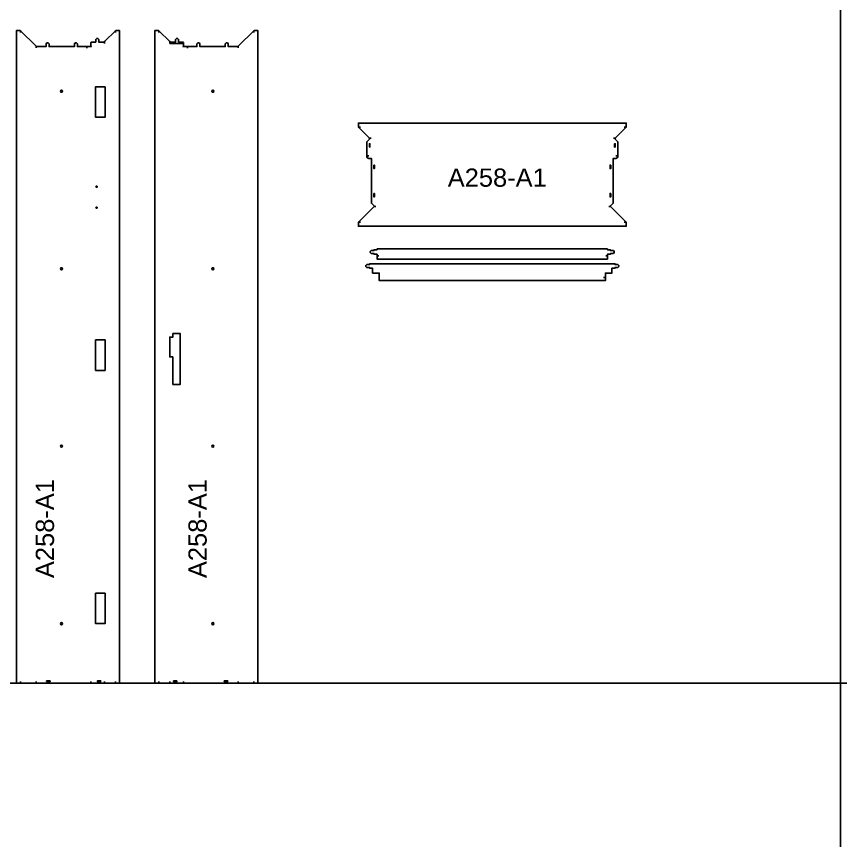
# Model space of a CAD drawing. Header units: inches. Extents: x 5699 to 12603, y -5236 to 4210.
# Drawn here: x 5789 to 8553, y -513 to 2250 of the extents above; entities that cross this region are included whole.
import ezdxf

# ---------------------------------------------------------------- set-up
doc = ezdxf.new("R2010")
doc.units = ezdxf.units.IN
doc.header["$MEASUREMENT"] = 0
doc.linetypes.add('CENTERX2', pattern=[20.32, 12.7, -2.54, 2.54, -2.54])
doc.styles.get("Standard").update_dxf_attribs({"font": 'arial.ttf'})

# ---------------------------------------------------------------- blocks, each defined once
blk = doc.blocks.new('*U28')
at = {"color": 0}
blk.add_circle((0, 0), 3.5, dxfattribs=at)
blk = doc.blocks.new('*U29')
at = {"color": 0, "linetype": 'ByBlock', "lineweight": -2, "transparency": 16777216, "rotation": 270}
for p in [(1090, 1999.1), (1090, 1404.1), (1090, 809.1), (1090, 214.1)]:
    blk.add_blockref('*U28', p, dxfattribs=at)
blk = doc.blocks.new('*U30')
at = {"color": 0}
blk.add_circle((0, 0), 3.5, dxfattribs=at)
blk = doc.blocks.new('*U31')
at = {"color": 0, "linetype": 'ByBlock', "lineweight": -2, "transparency": 16777216, "rotation": 270}
for p in [(1090, 1999.1), (1090, 1404.1), (1090, 809.1), (1090, 214.1)]:
    blk.add_blockref('*U30', p, dxfattribs=at)

msp = doc.modelspace()

# ---------------------------------------------------------------- linework, layer by layer
for p, q in [((8552.51, -5236.431), (8552.51, 4210.154)), ((6303.229, 2159.6), (6348.229, 2159.6))]:
    msp.add_line(p, q)
at = {"color": 1, "linetype": 'CENTERX2'}
for p, q in [((5802.393, 2201.85), (5802.393, 2195.85)), ((6121.062, 2201.85), (6121.062, 2195.85)), ((6266.096, 2201.85), (6266.096, 2195.85)), ((6584.764, 2201.85), (6584.764, 2195.85)), ((6083.928, 2165.6), (6083.928, 2159.6)), ((6303.229, 2165.6), (6303.229, 2159.6)), ((5854.527, 2150.6), (5854.527, 2144.6)), ((6024.661, 2149.1), (6024.661, 2143.1)), ((6038.294, 2149.1), (6038.294, 2147.1)), ((6348.863, 2149.1), (6348.863, 2147.1)), ((6362.497, 2149.1), (6362.497, 2143.1)), ((6532.631, 2150.6), (6532.631, 2144.6)), ((7004.392, 1446.88), (6998.392, 1446.88)), ((7764.892, 1446.88), (7770.892, 1446.88)), ((7757.892, 1374.974), (7763.892, 1374.974)), ((5802.393, 20.1), (5802.393, 14.1)), ((5854.527, 20.1), (5854.527, 14.1)), ((6024.661, 14.1), (6024.661, 16.1)), ((6038.294, 14.1), (6038.294, 20.1)), ((6083.928, 14.1), (6083.928, 20.1)), ((6121.062, 14.1), (6121.062, 20.1)), ((6266.096, 14.1), (6266.096, 20.1)), ((6303.229, 14.1), (6303.229, 20.1)), ((6348.863, 14.1), (6348.863, 20.1)), ((6362.497, 14.1), (6362.497, 16.1)), ((6532.631, 20.1), (6532.631, 14.1)), ((6584.764, 20.1), (6584.764, 14.1))]:
    msp.add_line(p, q, dxfattribs=at)
at = {"color": 1}
for p, q in [((6936.392, 1878.715), (6942.392, 1878.715)), ((7832.892, 1878.715), (7826.892, 1878.715)), ((6972.642, 1841.582), (6978.642, 1841.582)), ((7796.642, 1841.582), (7790.642, 1841.582)), ((6964.142, 1795.948), (6966.142, 1795.948)), ((6964.142, 1782.314), (6970.142, 1782.314)), ((7805.142, 1782.314), (7799.142, 1782.314)), ((7805.142, 1795.948), (7803.142, 1795.948)), ((6987.642, 1612.18), (6993.642, 1612.18)), ((7781.642, 1612.18), (7775.642, 1612.18)), ((6936.392, 1560.047), (6942.392, 1560.047)), ((7832.892, 1560.047), (7826.892, 1560.047))]:
    msp.add_line(p, q, dxfattribs=at)
msp.add_xline((6598.331, 14.1), (1, 0))
at = {"color": 1, "linetype": 'Continuous', "lineweight": 25}
for points in [[(6134.629, 14.1), (5788.826, 14.1), (5788.826, 2202.6), (5800.826, 2202.6), (5803.96, 2201.1), (5852.96, 2152.1), (5856.094, 2149.1), (5888.094, 2149.1), (5888.094, 2158.1), (5891.094, 2161.1), (5895.094, 2161.1), (5898.094, 2158.1), (5898.094, 2149.1), (5983.094, 2149.1), (5983.094, 2158.1), (5986.094, 2161.1), (5990.094, 2161.1), (5993.094, 2158.1), (5993.094, 2149.1), (6039.861, 2149.1), (6039.861, 2149.3), (6038.561, 2149.3), (6038.561, 2162.6), (6039.861, 2164.1), (6054.861, 2164.1), (6054.861, 2173.1), (6057.861, 2176.1), (6061.861, 2176.1), (6064.861, 2173.1), (6064.861, 2164.1), (6082.361, 2164.1), (6085.495, 2167.1), (6119.495, 2201.1), (6122.629, 2202.6), (6134.629, 2202.6)], [(6252.529, 14.1), (6598.331, 14.1), (6598.331, 2202.6), (6586.331, 2202.6), (6583.198, 2201.1), (6534.198, 2152.1), (6531.064, 2149.1), (6499.064, 2149.1), (6499.064, 2158.1), (6496.064, 2161.1), (6492.064, 2161.1), (6489.064, 2158.1), (6489.064, 2149.1), (6404.064, 2149.1), (6404.064, 2158.1), (6401.064, 2161.1), (6397.064, 2161.1), (6394.064, 2158.1), (6394.064, 2149.1), (6347.296, 2149.1), (6347.296, 2149.3), (6348.596, 2149.3), (6348.596, 2162.6), (6347.296, 2164.1), (6332.296, 2164.1), (6332.296, 2173.1), (6329.296, 2176.1), (6325.296, 2176.1), (6322.296, 2173.1), (6322.296, 2164.1), (6304.796, 2164.1), (6301.663, 2167.1), (6267.663, 2201.1), (6264.529, 2202.6), (6252.529, 2202.6)], [(6972.442, 1811.765), (6974.342, 1811.765), (6974.342, 1823.265), (6972.442, 1823.265)], [(7796.842, 1811.765), (7794.942, 1811.765), (7794.942, 1823.265), (7796.842, 1823.265)], [(6987.442, 1751.497), (6989.342, 1751.497), (6989.342, 1739.997), (6987.442, 1739.997)], [(7781.842, 1751.497), (7779.942, 1751.497), (7779.942, 1739.997), (7781.842, 1739.997)], [(6987.442, 1656.497), (6989.342, 1656.497), (6989.342, 1644.997), (6987.442, 1644.997)], [(7781.842, 1656.497), (7779.942, 1656.497), (7779.942, 1644.997), (7781.842, 1644.997)], [(7790.892, 1464.947), (7780.892, 1464.947), (7780.892, 1467.447), (7770.892, 1467.447), (7770.892, 1470.447), (6998.392, 1470.447), (6998.392, 1467.447), (6988.392, 1467.447), (6988.392, 1464.947), (6978.392, 1464.947), (6975.392, 1461.947), (6975.392, 1457.947), (6978.392, 1454.947), (6988.392, 1454.947), (6988.392, 1452.447), (6998.392, 1452.447), (6998.392, 1436.313), (7770.892, 1436.313), (7770.892, 1452.447), (7780.892, 1452.447), (7780.892, 1454.947), (7790.892, 1454.947), (7793.892, 1457.947), (7793.892, 1461.947)], [(7805.892, 1408.041), (7795.892, 1408.041), (7795.892, 1405.541), (7785.892, 1405.541), (7785.892, 1389.541), (7763.892, 1389.541), (7763.892, 1364.407), (7005.392, 1364.407), (7005.392, 1389.541), (6983.392, 1389.541), (6983.392, 1405.541), (6973.392, 1405.541), (6973.392, 1408.041), (6963.392, 1408.041), (6960.392, 1411.041), (6960.392, 1415.041), (6963.392, 1418.041), (6973.392, 1418.041), (6973.392, 1420.541), (7795.892, 1420.541), (7795.892, 1418.041), (7805.892, 1418.041), (7808.892, 1415.041), (7808.892, 1411.041)], [(5889.844, 19.9), (5901.344, 19.9), (5901.344, 21.8), (5889.844, 21.8)], [(6071.611, 19.9), (6060.111, 19.9), (6060.111, 21.8), (6071.611, 21.8)], [(6327.046, 21.8), (6315.546, 21.8), (6315.546, 19.9), (6327.046, 19.9)], [(6497.314, 19.9), (6485.814, 19.9), (6485.814, 21.8), (6497.314, 21.8)]]:
    msp.add_lwpolyline(points, close=True, dxfattribs=at)
at = {"color": 1}
for points in [[(6085.745, 2014.1), (6054.245, 2014.1), (6054.245, 1912.1), (6085.745, 1912.1)], [(6085.745, 1165.1), (6054.245, 1165.1), (6054.245, 1063.1), (6085.745, 1063.1)], [(6313.613, 1108.35), (6313.613, 1016.35), (6338.113, 1016.35), (6338.113, 1186.85), (6313.613, 1186.85), (6313.613, 1174.85), (6302.629, 1174.85), (6302.629, 1108.35)], [(6085.728, 316.1), (6054.228, 316.1), (6054.228, 214.1), (6085.728, 214.1)]]:
    msp.add_lwpolyline(points, close=True, dxfattribs=at)
at = {"color": 1, "linetype": 'Continuous', "lineweight": 25}
msp.add_lwpolyline([(6937.142, 1877.148), (6935.642, 1880.282), (6935.642, 1892.282), (7833.642, 1892.282), (7833.642, 1880.282), (7832.142, 1877.148), (7798.142, 1843.148), (7795.142, 1840.015), (7805.142, 1830.015), (7805.142, 1779.747, -0.41421356), (7799.142, 1773.747), (7790.142, 1773.747), (7790.142, 1623.747), (7780.142, 1613.747), (7783.142, 1610.613), (7832.142, 1561.613), (7833.642, 1558.48), (7833.642, 1546.48), (6935.642, 1546.48), (6935.642, 1558.48), (6937.142, 1561.613), (6986.142, 1610.613), (6989.142, 1613.747), (6979.142, 1623.747), (6979.142, 1773.747), (6970.142, 1773.747, -0.41421356), (6964.142, 1779.747), (6964.142, 1830.015), (6974.142, 1840.015), (6971.142, 1843.148)], format="xyb", close=True, dxfattribs=at)
at = {"color": 1}
for centre in [(6057.494, 1678.94), (6057.494, 1608.94)]:
    msp.add_circle(centre, 2, dxfattribs=at)

# ---------------------------------------------------------------- block references
at = {"color": 1, "xscale": -1}
msp.add_blockref('*U31', (7029.549, 0), dxfattribs=at)
at = {"color": 1}
msp.add_blockref('*U29', (5357.609, 0), dxfattribs=at)

# ---------------------------------------------------------------- texts
at = {"color": 1, "insert": (7235.157, 1740.095), "char_height": 61.1029, "width": 332.3439, "attachment_point": 1}
msp.add_mtext('A258-A1', dxfattribs=at)
at = {"color": 1, "char_height": 61.1029, "width": 332.3439, "attachment_point": 1, "rotation": 90}
for insert in [(5853.581, 366.747), (6365.506, 366.747)]:
    msp.add_mtext('A258-A1', dxfattribs=dict(at, insert=insert))

doc.saveas('drawing.dxf')
